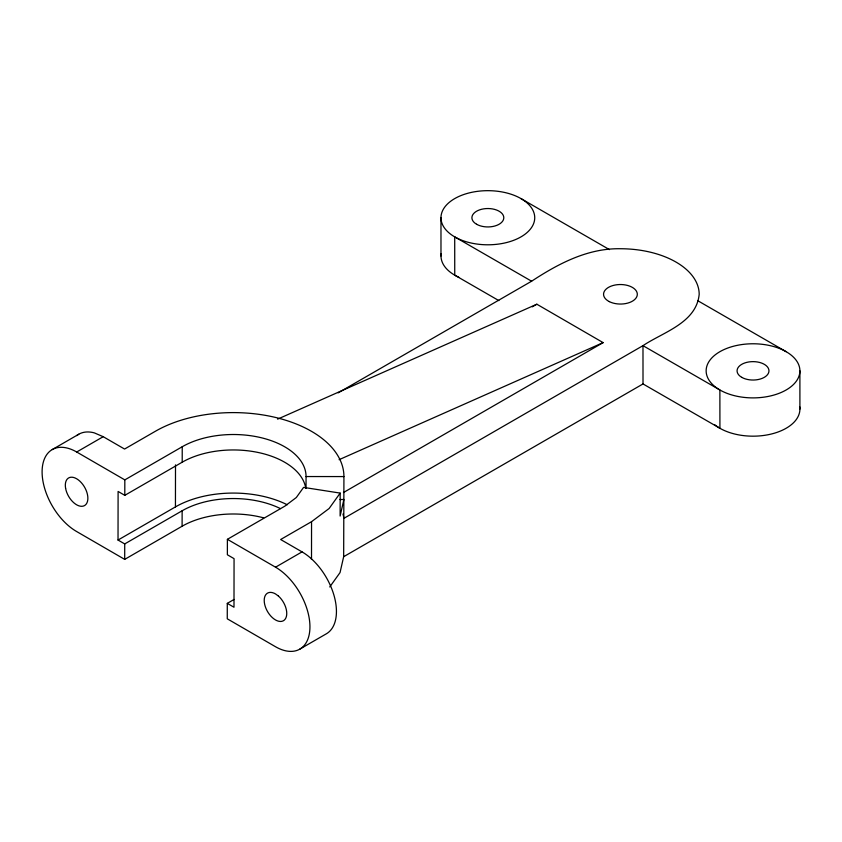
<?xml version="1.0" encoding="UTF-8"?>
<svg xmlns="http://www.w3.org/2000/svg" width="842" height="842" viewBox="0 0 842 842"><rect width="100%" height="100%" fill="white"/><g stroke="black" fill="none" stroke-linecap="round" stroke-linejoin="round"><path stroke-width="1.26" d="M311.508 559.477L311.551 521.682L329.138 508.494L340.168 493.096L303.583 487.392L296.331 497.506L284.807 506.179L227.393 539.322L227.372 554.773L234.065 558.656L233.992 607.24L227.287 603.367L234.044 599.462M329.748 586.948L340.042 572.581L343.662 556.699L343.925 476.572A110.407 63.855 0.1 0 0 275.776 417.506A110.407 63.855 0.1 0 0 155.454 431.23L124.574 449.049L103.208 436.693L76.696 452.007A48.72 28.196 59.9 0 0 42.1 471.836A48.72 28.196 59.9 0 0 76.569 531.491L124.7 559.372L124.721 543.921L118.027 540.048L118.101 491.454L124.795 495.338L182.209 462.195A72.528 41.953 0.1 0 1 258.315 452.512A72.528 41.953 0.1 0 1 305.751 488.339M124.795 495.338L124.826 479.887L182.23 446.744A72.528 41.953 0.1 0 1 261.273 437.735A72.528 41.953 0.1 0 1 306.056 476.54L343.925 476.572M118.027 540.048L175.441 506.905L175.504 464.879M124.7 559.372L182.104 526.229L182.135 510.778A72.528 41.953 0.1 0 1 280.428 508.6M182.209 462.195L182.23 446.744M227.287 603.367L227.266 618.807L275.418 646.677A48.72 28.144 60 0 0 309.94 626.89A48.72 28.144 60 0 0 275.545 567.192L227.393 539.322M306.035 488.128L306.056 476.54M340.168 493.096L340.126 516.041L343.894 499.517L340.021 499.538M338.168 392.856L531.607 281.217C558.267 263.704 587.727 248.106 620.438 248.737A78.748 45.552 0.1 0 1 699.186 294.363C696.366 322.939 663.201 332.085 642.983 345.652L343.715 518.462M52.257 449.565L78.78 434.23M532.281 306.835L536.838 304.215L603.125 342.62L343.483 492.528M124.721 543.921L182.135 510.778M311.551 521.682L280.649 539.512L302.036 551.878A48.72 28.144 60 0 1 333.842 594.841A48.72 28.144 60 0 1 326.296 633.837L299.805 649.14M275.545 567.192L302.036 551.878M343.662 556.699L643.014 383.941L719.921 428.262L719.878 389.972L642.983 345.652L643.014 383.941M277.618 419.137L536.838 304.215M339.105 459.679L603.125 342.62M103.208 436.693L94.272 432.862A48.72 28.196 59.9 0 0 76.738 435.609M520.998 198.596L609.429 249.611M697.744 300.689L786.175 351.693M531.607 281.217L454.712 236.876A46.878 27.06 0 0 1 475.719 191.597A46.878 27.06 0 0 1 533.133 224.74A46.878 27.06 0 0 1 454.712 236.876L454.743 275.166L498.843 300.594M76.696 452.007L124.826 479.887M342.999 514.009L343.862 517.819M799.9 370.827A46.878 27.06 0 0 1 729.582 394.267A46.878 27.06 0 0 1 729.582 347.399A46.878 27.06 0 0 1 799.9 370.827L799.9 409.107M440.976 217.741L440.976 256.01M182.104 526.229A72.528 41.953 0.1 0 1 263.651 517.851M175.441 506.905A82 47.426 0.1 0 1 287.238 504.768M458.816 277.26A46.878 27.06 0 0 1 441.187 253.674M799.721 406.749A46.878 27.06 0 0 1 769.283 434.493A46.878 27.06 0 0 1 714.911 424.873M278.418 596.052L275.502 593.926A15.935 9.199 60 0 0 265.262 606.503A15.935 9.199 60 0 0 284.101 620.28A15.935 9.199 60 0 0 278.418 596.052M65.602 488.286A15.935 9.199 60 0 0 84.242 505.737A15.935 9.199 60 0 0 79.948 481.266A15.935 9.199 60 0 0 65.602 488.286M609.313 301.615A16.872 9.757 0.1 0 0 636.994 296.205A16.872 9.757 0.1 0 0 615.018 285.038A16.872 9.757 0.1 0 0 609.313 301.615M741.749 377.342A15.935 9.199 0 0 0 768.42 373.216A15.935 9.199 0 0 0 748.896 361.944A15.935 9.199 0 0 0 741.749 377.342M476.583 224.246A15.935 9.199 0 0 0 503.253 220.12A15.935 9.199 0 0 0 483.729 208.848A15.935 9.199 0 0 0 476.583 224.246"/></g></svg>
